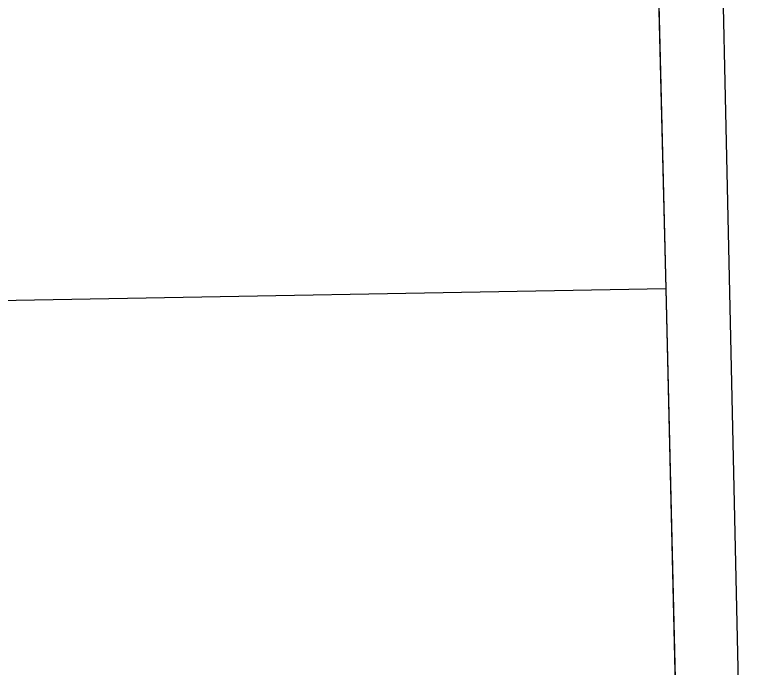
# Model space of a CAD drawing. Header units: metres. Extents: x 668617 to 675126, y 2286318 to 2293677.
# Drawn here: x 669778.06 to 669808.46, y 2287243.67 to 2287270.94 of the extents above; entities that cross this region are included whole.
import ezdxf

# ---------------------------------------------------------------- set-up
doc = ezdxf.new("R2010")
doc.units = ezdxf.units.M
doc.header["$MEASUREMENT"] = 0
for name, color, linetype in [('DMTG-PB-BANQUETAS', 251, 'Continuous'), ('DMTG-PB-LOTIFICACION', 253, 'Continuous'), ('DMTG-PB-MANZANAS', 251, 'Continuous')]:
    doc.layers.add(name, color=color, linetype=linetype)

msp = doc.modelspace()

# ---------------------------------------------------------------- linework, layer by layer
at = {"layer": 'DMTG-PB-BANQUETAS'}
msp.add_lwpolyline([(669806.30157, 2287231.39986), (669806.72504, 2287231.46174), (669807.13009, 2287231.60175), (669807.50067, 2287231.81502), (669807.82574, 2287232.09363), (669808.09222, 2287232.42867), (669808.29201, 2287232.80721), (669808.41605, 2287233.2173), (669808.46219, 2287233.64297), (669806.57467, 2287318.93223)], dxfattribs=at)
at = {"layer": 'DMTG-PB-LOTIFICACION'}
for p, q in [((669804.91935, 2287271.93956), (669805.22259, 2287259.50028)), ((669805.22259, 2287259.50028), (669774.24448, 2287258.94863)), ((669805.22259, 2287259.50028), (669805.80698, 2287235.11166))]:
    msp.add_line(p, q, dxfattribs=at)
at = {"layer": 'DMTG-PB-MANZANAS'}
msp.add_lwpolyline([(669803.66178, 2287320.43641), (669803.99609, 2287307.74726), (669804.18926, 2287299.99773), (669804.39401, 2287291.87823), (669804.59718, 2287284.12874), (669804.91935, 2287271.93956), (669805.22259, 2287259.50028), (669805.80698, 2287235.11166), (669775.10002, 2287234.29115), (669757.12178, 2287233.81473), (669725.85417, 2287233.14184), (669725.23527, 2287258.3089), (669724.94135, 2287270.26098), (669724.65096, 2287282.06907), (669724.36498, 2287293.69826), (669723.89841, 2287318.5974), (669738.85713, 2287318.95098), (669754.60576, 2287319.32791), (669772.75417, 2287319.76505), (669786.96306, 2287320.07544)], close=True, dxfattribs=at)

doc.saveas('drawing.dxf')
